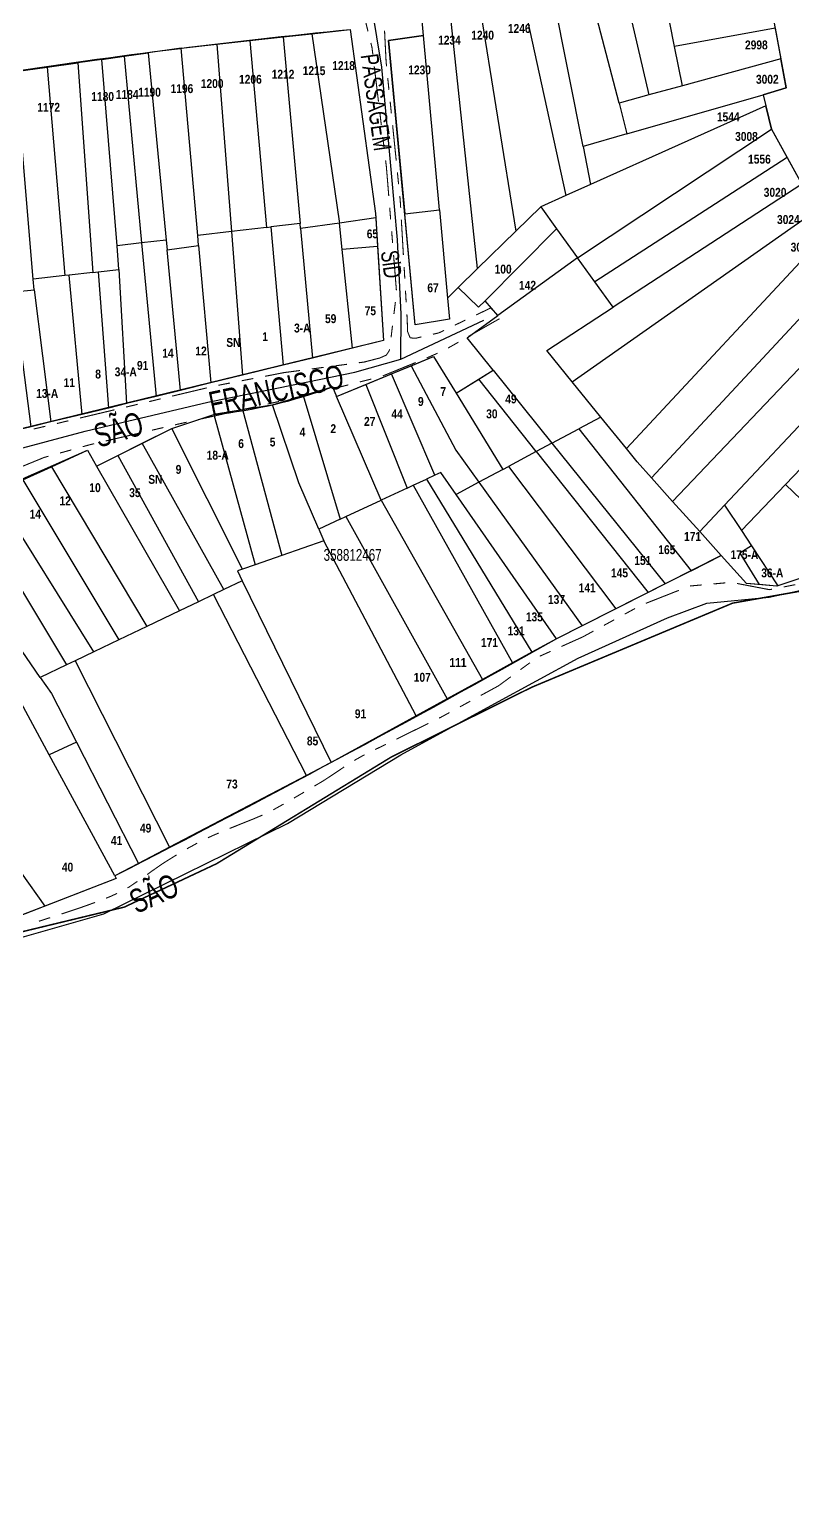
# Model space of a CAD drawing. Extents: x 201676 to 203188, y 4837754 to 4839005.
# Drawn here: x 202101.1 to 202229.9, y 4837857.3 to 4838103.7 of the extents above; entities that cross this region are included whole.
import ezdxf
from ezdxf.enums import TextEntityAlignment as Align

# ---------------------------------------------------------------- set-up
doc = ezdxf.new("R2010")
doc.units = 0
doc.header["$LTSCALE"] = 1.5
doc.header["$MEASUREMENT"] = 0
doc.linetypes.add('PHANTOMX2', pattern=[5, 2.5, -0.5, 0.5, -0.5, 0.5, -0.5])
for name, color, linetype in [('CD-MALHA-LOTES', 40, 'CONTINUOUS'), ('CD_TXT_QUADRA', 7, 'CONTINUOUS'), ('LM-LIM-SETOR-FISCAL', 7, 'CONTINUOUS'), ('RU-QUADRAS', 210, 'CONTINUOUS'), ('SV-EIXO-RUA-N-PAV', 6, 'CONTINUOUS'), ('SV-RUA-NAO-PAV-S-GUIA-C-GUIA', 7, 'PHANTOMX2'), ('SV-TXT-RUA-N-PAV-S-GUIA-C-GUIA', 7, 'CONTINUOUS'), ('Th_NmrPort', 7, 'CONTINUOUS')]:
    doc.layers.add(name, color=color, linetype=linetype)
doc.styles.add('ARIAL', font='ARIAL.TTF')
doc.styles.get("Standard").update_dxf_attribs({"font": 'swisscbo.ttf'})
doc.linetypes.add('Limite', pattern='A,20,-3,[130,ltypeshp.shx,S=6.35,R=0,X=0,Y=0],-3,20', length=46)

msp = doc.modelspace()

# ---------------------------------------------------------------- linework, layer by layer
at = {"layer": 'CD-MALHA-LOTES', "linetype": 'Continuous'}
for p, q in [((202209.99, 4838100.72), (202207.55, 4838113.06)), ((202200.6, 4838091.17), (202195.42, 4838111.22)), ((202201.07, 4838112.07), (202205.65, 4838092.56)), ((202177.01, 4838108.02), (202183.17, 4838069.54)), ((202184.24, 4838109.35), (202191.62, 4838075.57)), ((202194.55, 4838083.85), (202189.29, 4838110.29)), ((202167.64, 4838102.59), (202167.31, 4838106.23)), ((202176.73, 4838063.24), (202172.09, 4838107.11)), ((202148.79, 4838102.88), (202155.27, 4838103.6)), ((202155.27, 4838103.6), (202159.54, 4838072.57)), ((202226.95, 4838103.81), (202209.99, 4838100.72)), ((202226.95, 4838103.81), (202227.89, 4838098.67)), ((202126.73, 4838100.44), (202132.78, 4838101.11)), ((202132.78, 4838101.11), (202138.33, 4838101.72)), ((202132.78, 4838101.11), (202135.22, 4838069.5)), ((202138.33, 4838101.72), (202143.94, 4838102.34)), ((202138.33, 4838101.72), (202141.16, 4838070.2)), ((202143.94, 4838102.34), (202148.79, 4838102.88)), ((202143.94, 4838102.34), (202146.82, 4838070.86)), ((202148.79, 4838102.88), (202153.4, 4838071.27)), ((202167.64, 4838102.59), (202161.73, 4838101.73)), ((202161.73, 4838101.73), (202164.46, 4838072.5)), ((202170.3, 4838073.17), (202167.64, 4838102.59)), ((202211.29, 4838094.11), (202209.99, 4838100.72)), ((202113.38, 4838098.56), (202109.3, 4838097.99)), ((202113.38, 4838098.56), (202117.1, 4838099.09)), ((202115.92, 4838067.11), (202113.38, 4838098.56)), ((202117.1, 4838099.09), (202121.19, 4838099.67)), ((202117.1, 4838099.09), (202120.06, 4838067.58)), ((202126.73, 4838100.44), (202121.19, 4838099.67)), ((202121.19, 4838099.67), (202124.21, 4838068.06)), ((202129.53, 4838068.84), (202126.73, 4838100.44)), ((202227.89, 4838098.67), (202211.29, 4838094.11)), ((202228.81, 4838093.73), (202227.89, 4838098.67)), ((202098.85, 4838096.51), (202104.14, 4838097.26)), ((202101.79, 4838061.46), (202098.85, 4838096.51)), ((202104.14, 4838097.26), (202109.3, 4838097.99)), ((202104.14, 4838097.26), (202107.09, 4838062.06)), ((202109.3, 4838097.99), (202111.83, 4838062.61)), ((202211.29, 4838094.11), (202205.65, 4838092.56)), ((202224.9, 4838092.6), (202228.81, 4838093.73)), ((202225.35, 4838090.74), (202195.81, 4838077.46)), ((202205.65, 4838092.56), (202200.6, 4838091.17)), ((202200.6, 4838091.17), (202201.94, 4838085.98)), ((202201.94, 4838085.98), (202224.9, 4838092.6)), ((202224.9, 4838092.6), (202225.35, 4838090.74)), ((202226.3, 4838086.78), (202225.35, 4838090.74)), ((202193.61, 4838065.04), (202226.3, 4838086.78)), ((202201.94, 4838085.98), (202194.55, 4838083.85)), ((202226.3, 4838086.78), (202228.95, 4838082)), ((202194.55, 4838083.85), (202195.81, 4838077.46)), ((202228.95, 4838082), (202196.5, 4838061.03)), ((202228.95, 4838082), (202231.45, 4838077.5)), ((202195.81, 4838077.46), (202191.62, 4838075.57)), ((202231.45, 4838077.5), (202199.59, 4838056.74)), ((202187.39, 4838073.66), (202183.17, 4838069.54)), ((202191.62, 4838075.57), (202187.39, 4838073.66)), ((202187.39, 4838073.66), (202190.07, 4838069.94)), ((202153.4, 4838071.27), (202153.43, 4838070.94)), ((202159.59, 4838071.79), (202153.43, 4838070.94)), ((202159.54, 4838072.57), (202159.59, 4838071.79)), ((202159.59, 4838071.79), (202159.88, 4838066.98)), ((202164.46, 4838072.5), (202170.3, 4838073.17)), ((202166.22, 4838053.74), (202164.46, 4838072.5)), ((202170.3, 4838073.17), (202171.65, 4838058.28)), ((202192.72, 4838044.12), (202231.65, 4838071.53)), ((202135.22, 4838069.5), (202129.53, 4838068.84)), ((202129.68, 4838067.13), (202129.53, 4838068.84)), ((202141.16, 4838070.2), (202135.22, 4838069.5)), ((202135.22, 4838069.5), (202137.08, 4838045.26)), ((202141.16, 4838070.2), (202141.84, 4838070.28)), ((202146.82, 4838070.86), (202141.84, 4838070.28)), ((202141.84, 4838070.28), (202143.96, 4838046.95)), ((202146.89, 4838070.04), (202146.82, 4838070.86)), ((202153.43, 4838070.94), (202146.89, 4838070.04)), ((202146.89, 4838070.04), (202148.89, 4838048.16)), ((202153.91, 4838066.45), (202153.43, 4838070.94)), ((202183.17, 4838069.54), (202176.73, 4838063.24)), ((202178.01, 4838057.83), (202190.07, 4838069.94)), ((202190.07, 4838069.94), (202193.61, 4838065.04)), ((202120.06, 4838067.58), (202115.92, 4838067.11)), ((202116.23, 4838063.11), (202115.92, 4838067.11)), ((202124.21, 4838068.06), (202120.06, 4838067.58)), ((202120.06, 4838067.58), (202122.5, 4838041.68)), ((202124.21, 4838068.06), (202124.36, 4838066.44)), ((202124.36, 4838066.44), (202129.68, 4838067.13)), ((202126.63, 4838042.7), (202124.36, 4838066.44)), ((202129.68, 4838067.13), (202131.74, 4838043.95)), ((202159.88, 4838066.98), (202153.91, 4838066.45)), ((202155.66, 4838049.83), (202153.91, 4838066.45)), ((202159.88, 4838066.98), (202160.85, 4838051.1)), ((202234.99, 4838068.43), (202201.84, 4838032.87)), ((202193.61, 4838065.04), (202180.15, 4838055.32)), ((202196.5, 4838061.03), (202193.61, 4838065.04)), ((202239.65, 4838064.11), (202206.1, 4838027.91)), ((202107.09, 4838062.06), (202101.79, 4838061.46)), ((202101.96, 4838059.68), (202101.79, 4838061.46)), ((202107.82, 4838062.15), (202107.09, 4838062.06)), ((202111.83, 4838062.61), (202107.82, 4838062.15)), ((202110.02, 4838038.64), (202107.82, 4838062.15)), ((202111.83, 4838062.61), (202112.76, 4838062.71)), ((202112.76, 4838062.71), (202116.23, 4838063.11)), ((202112.76, 4838062.71), (202114.47, 4838039.71)), ((202116.23, 4838063.11), (202117.53, 4838040.46)), ((202173.49, 4838060.08), (202176.73, 4838063.24)), ((202098.53, 4838059.32), (202101.96, 4838059.68)), ((202101.42, 4838036.56), (202098.53, 4838059.32)), ((202101.96, 4838059.68), (202104.75, 4838037.36)), ((202173.49, 4838060.08), (202171.65, 4838058.28)), ((202176.91, 4838056.73), (202173.49, 4838060.08)), ((202199.59, 4838056.74), (202196.5, 4838061.03)), ((202243.98, 4838060.09), (202209.65, 4838023.96)), ((202171.65, 4838058.28), (202171.98, 4838054.69)), ((202178.01, 4838057.83), (202176.91, 4838056.73)), ((202180.15, 4838055.32), (202178.01, 4838057.83)), ((202188.41, 4838049.45), (202199.59, 4838056.74)), ((202171.98, 4838054.69), (202166.22, 4838053.74)), ((202174.97, 4838051.57), (202180.15, 4838055.32)), ((202248.73, 4838055.68), (202218.4, 4838023.32)), ((202179.39, 4838046.08), (202174.97, 4838051.57)), ((202155.66, 4838049.83), (202148.89, 4838048.16)), ((202160.85, 4838051.1), (202155.66, 4838049.83)), ((202192.72, 4838044.12), (202188.41, 4838049.45)), ((202143.96, 4838046.95), (202137.08, 4838045.26)), ((202148.89, 4838048.16), (202143.96, 4838046.95)), ((202162.24, 4838045.47), (202165.52, 4838046.82)), ((202165.52, 4838046.82), (202169.32, 4838048.39)), ((202165.52, 4838046.82), (202173.08, 4838032.61)), ((202169.32, 4838048.39), (202173.12, 4838042.22)), ((202131.74, 4838043.95), (202126.63, 4838042.7)), ((202137.08, 4838045.26), (202131.74, 4838043.95)), ((202157.92, 4838043.69), (202162.24, 4838045.47)), ((202169.53, 4838028.38), (202162.24, 4838045.47)), ((202173.12, 4838042.22), (202176.97, 4838044.59)), ((202176.97, 4838044.59), (202179.39, 4838046.08)), ((202186.65, 4838032.37), (202176.97, 4838044.59)), ((202179.39, 4838046.08), (202189.29, 4838033.78)), ((202197.53, 4838038.19), (202192.72, 4838044.12)), ((202122.5, 4838041.68), (202117.53, 4838040.46)), ((202126.63, 4838042.7), (202122.5, 4838041.68)), ((202142.15, 4838040.28), (202147.32, 4838041.82)), ((202147.32, 4838041.82), (202152.27, 4838043.29)), ((202147.32, 4838041.82), (202153.57, 4838020.97)), ((202152.27, 4838043.29), (202152.97, 4838041.65)), ((202152.97, 4838041.65), (202157.92, 4838043.69)), ((202160.47, 4838024.17), (202152.97, 4838041.65)), ((202157.92, 4838043.69), (202164.84, 4838026.2)), ((202173.12, 4838042.22), (202181.03, 4838029.36)), ((202114.47, 4838039.71), (202110.02, 4838038.64)), ((202117.53, 4838040.46), (202114.47, 4838039.71)), ((202132.61, 4838038.73), (202137.09, 4838039.45)), ((202137.09, 4838039.45), (202142.05, 4838040.25)), ((202137.09, 4838039.45), (202143.7, 4838014.82)), ((202142.05, 4838040.25), (202142.15, 4838040.28)), ((202146.61, 4838027.07), (202142.15, 4838040.28)), ((202101.42, 4838036.56), (202093.6, 4838034.67)), ((202104.75, 4838037.36), (202101.42, 4838036.56)), ((202110.02, 4838038.64), (202104.75, 4838037.36)), ((202125.19, 4838036.29), (202132.26, 4838038.62)), ((202132.26, 4838038.62), (202132.61, 4838038.73)), ((202132.26, 4838038.62), (202139.24, 4838013.28)), ((202197.53, 4838038.19), (202193.81, 4838036.2)), ((202201.84, 4838032.87), (202197.53, 4838038.19)), ((202228.69, 4838026.82), (202240.18, 4838038.87)), ((202120.15, 4838033.76), (202125.19, 4838036.29)), ((202137.08, 4838012.53), (202125.19, 4838036.29)), ((202189.29, 4838033.78), (202193.81, 4838036.2)), ((202193.81, 4838036.2), (202212.78, 4838012.26)), ((202104.87, 4838029.82), (202110.94, 4838032.6)), ((202110.94, 4838032.6), (202112.48, 4838029.9)), ((202112.48, 4838029.9), (202116.07, 4838031.71)), ((202116.07, 4838031.71), (202120.15, 4838033.76)), ((202116.07, 4838031.71), (202129.69, 4838007.03)), ((202133.94, 4838009.07), (202120.15, 4838033.76)), ((202173.08, 4838032.61), (202176.97, 4838027.19)), ((202186.65, 4838032.37), (202181.96, 4838029.86)), ((202189.29, 4838033.78), (202186.65, 4838032.37)), ((202186.65, 4838032.37), (202205.5, 4838008.58)), ((202189.29, 4838033.78), (202208.41, 4838010.05)), ((202203.65, 4838030.63), (202201.84, 4838032.87)), ((202100.03, 4838027.6), (202104.87, 4838029.82)), ((202104.87, 4838029.82), (202120.93, 4838002.84)), ((202112.48, 4838029.9), (202126.46, 4838005.49)), ((202181.03, 4838029.36), (202176.97, 4838027.19)), ((202181.03, 4838029.36), (202181.96, 4838029.86)), ((202181.96, 4838029.86), (202200.07, 4838005.83)), ((202206.1, 4838027.91), (202203.65, 4838030.63)), ((202100.03, 4838027.6), (202116.21, 4838000.58)), ((202149.94, 4838019.29), (202146.61, 4838027.07)), ((202164.84, 4838026.2), (202165.89, 4838026.69)), ((202165.89, 4838026.69), (202168.14, 4838027.73)), ((202165.89, 4838026.69), (202182.66, 4837996.71)), ((202169.53, 4838028.38), (202168.14, 4838027.73)), ((202168.14, 4838027.73), (202185.92, 4837998.51)), ((202170.53, 4838028.84), (202169.53, 4838028.38)), ((202173.11, 4838025.12), (202170.53, 4838028.84)), ((202176.97, 4838027.19), (202173.11, 4838025.12)), ((202176.97, 4838027.19), (202194.38, 4838002.95)), ((202209.65, 4838023.96), (202206.1, 4838027.91)), ((202228.69, 4838026.82), (202221.25, 4838019.02)), ((202236.22, 4838019.58), (202228.69, 4838026.82)), ((202112.01, 4837998.57), (202095.26, 4838025.42)), ((202164.84, 4838026.2), (202160.47, 4838024.17)), ((202190.03, 4838000.75), (202173.11, 4838025.12)), ((202091.02, 4838023.63), (202107.41, 4837996.36)), ((202154.52, 4838021.41), (202160.47, 4838024.17)), ((202160.47, 4838024.17), (202177.57, 4837993.91)), ((202214.22, 4838018.87), (202209.65, 4838023.96)), ((202218.4, 4838023.32), (202214.22, 4838018.87)), ((202218.4, 4838023.32), (202221.25, 4838019.02)), ((202153.57, 4838020.97), (202149.94, 4838019.29)), ((202153.57, 4838020.97), (202154.52, 4838021.41)), ((202154.52, 4838021.41), (202171.62, 4837990.64)), ((202150.8, 4838017.28), (202143.7, 4838014.82)), ((202149.94, 4838019.29), (202150.8, 4838017.28)), ((202166.38, 4837987.76), (202150.8, 4838017.28)), ((202217.86, 4838014.83), (202214.22, 4838018.87)), ((202221.25, 4838019.02), (202222.94, 4838016.47)), ((202143.7, 4838014.82), (202139.24, 4838013.28)), ((202212.78, 4838012.26), (202217.86, 4838014.83)), ((202222.08, 4838010.13), (202217.86, 4838014.83)), ((202222.94, 4838016.47), (202220.96, 4838015.22)), ((202220.96, 4838015.22), (202224.27, 4838009.93)), ((202222.94, 4838016.47), (202227.41, 4838009.72)), ((202137.08, 4838012.53), (202136.22, 4838012.24)), ((202136.22, 4838012.24), (202137.05, 4838010.55)), ((202139.24, 4838013.28), (202137.08, 4838012.53)), ((202212.78, 4838012.26), (202208.41, 4838010.05)), ((202238.97, 4838013.61), (202227.41, 4838009.72)), ((202137.05, 4838010.55), (202133.94, 4838009.07)), ((202137.05, 4838010.55), (202152.05, 4837979.88)), ((202208.41, 4838010.05), (202205.5, 4838008.58)), ((202224.27, 4838009.93), (202222.08, 4838010.13)), ((202227.24, 4838009.66), (202224.27, 4838009.93)), ((202227.41, 4838009.72), (202227.24, 4838009.66)), ((202129.69, 4838007.03), (202126.46, 4838005.49)), ((202132.17, 4838008.22), (202129.69, 4838007.03)), ((202133.94, 4838009.07), (202132.17, 4838008.22)), ((202147.87, 4837977.69), (202132.17, 4838008.22)), ((202205.5, 4838008.58), (202200.07, 4838005.83)), ((202126.46, 4838005.49), (202120.93, 4838002.84)), ((202200.07, 4838005.83), (202194.38, 4838002.95)), ((202102.97, 4837994.24), (202096.79, 4838003.31)), ((202120.93, 4838002.84), (202116.21, 4838000.58)), ((202194.38, 4838002.95), (202190.03, 4838000.75)), ((202116.21, 4838000.58), (202112.01, 4837998.57)), ((202190.03, 4838000.75), (202185.92, 4837998.51)), ((202112.01, 4837998.57), (202108.85, 4837997.05)), ((202185.92, 4837998.51), (202182.66, 4837996.71)), ((202107.41, 4837996.36), (202102.97, 4837994.24)), ((202108.85, 4837997.05), (202107.41, 4837996.36)), ((202108.85, 4837997.05), (202124.76, 4837965.58)), ((202182.66, 4837996.71), (202177.57, 4837993.91)), ((202102.97, 4837994.24), (202104.86, 4837991.52)), ((202177.57, 4837993.91), (202171.62, 4837990.64)), ((202104.5, 4837981.2), (202099.35, 4837990.72)), ((202104.86, 4837991.52), (202109.06, 4837983.33)), ((202171.62, 4837990.64), (202166.38, 4837987.76)), ((202166.38, 4837987.76), (202152.05, 4837979.88)), ((202083.56, 4837983.89), (202103.76, 4837955.64)), ((202109.06, 4837983.33), (202104.5, 4837981.2)), ((202109.06, 4837983.33), (202119.57, 4837962.86)), ((202115.55, 4837960.76), (202104.5, 4837981.2)), ((202152.05, 4837979.88), (202147.87, 4837977.69)), ((202147.87, 4837977.69), (202124.76, 4837965.58)), ((202124.76, 4837965.58), (202119.57, 4837962.86)), ((202119.57, 4837962.86), (202115.55, 4837960.76)), ((202115.8, 4837960.29), (202103.76, 4837955.64)), ((202115.55, 4837960.76), (202115.8, 4837960.29)), ((202103.76, 4837955.64), (202098.62, 4837953.66))]:
    msp.add_line(p, q, dxfattribs=at)
at = {"layer": 'LM-LIM-SETOR-FISCAL', "linetype": 'Limite', "ltscale": 0.1}
msp.add_lwpolyline([(201890.55, 4838098.52, 0.25, 0.25, 0), (201916.78, 4838054.69, 0.25, 0.25, 0), (201935.55, 4838022.18, 0.25, 0.25, 0), (201944.37, 4838013.43, 0.25, 0.25, 0), (201961.97, 4837996.38, 0.25, 0.25, 0), (201955.8, 4837987.86, 0.25, 0.25, 0), (201950.51, 4837976.98, 0.25, 0.25, 0), (201929.85, 4837902.38, 0.25, 0.25, 0), (201987.47, 4837857.48, 0.25, 0.25, 0), (201995.75, 4837866.61, 0.25, 0.25, 0), (202004.16, 4837877.39, 0.25, 0.25, 0), (202024.16, 4837898.22, 0.25, 0.25, 0), (202054.67, 4837916.91, 0.25, 0.25, 0), (202052.94, 4837941.5, 0.25, 0.25, 0), (202062.35, 4837943.85, 0.25, 0.25, 0), (202081.65, 4837946.92, 0.25, 0.25, 0), (202117.15, 4837955.49, 0.25, 0.25, 0), (202132.73, 4837962.82, 0.25, 0.25, 0), (202162.19, 4837980.82, 0.25, 0.25, 0), (202185.87, 4837992.59, 0.25, 0.25, 0), (202219.77, 4838006.79, 0.25, 0.25, 0), (202233.64, 4838009.24, 0.25, 0.25, 0)], format="xyseb", dxfattribs=at)
at = {"layer": 'RU-QUADRAS', "color": 6, "linetype": 'Continuous'}
msp.add_lwpolyline([(202225, 4838114.39), (202228.81, 4838093.73), (202224.9, 4838092.6), (202226.3, 4838086.78), (202233.88, 4838073.1)], dxfattribs=at)
for points in [[(202079.41, 4838018.73), (202110.94, 4838032.6), (202112.48, 4838029.9), (202125.19, 4838036.29), (202132.26, 4838038.62, 0.062149), (202152.27, 4838043.29), (202152.97, 4838041.65), (202169.32, 4838048.39), (202173.12, 4838042.22), (202179.39, 4838046.08), (202174.97, 4838051.57), (202180.15, 4838055.32), (202178.01, 4838057.83), (202176.91, 4838056.73), (202173.49, 4838060.08), (202171.65, 4838058.28), (202171.98, 4838054.69), (202166.22, 4838053.74), (202161.73, 4838101.73), (202167.64, 4838102.59), (202167.31, 4838106.23, -0.015685)], [(202238.97, 4838013.61), (202227.24, 4838009.66), (202222.08, 4838010.13), (202217.86, 4838014.83), (202190.03, 4838000.75, -0.009963), (202115.55, 4837960.76), (202115.8, 4837960.29), (202087.06, 4837949.19)]]:
    msp.add_lwpolyline(points, format="xyb", dxfattribs=at)
msp.add_lwpolyline([(201975.78, 4838073.49), (202037.69, 4838090.3), (202093.18, 4838095.71, -0.014895), (202155.27, 4838103.6), (202159.54, 4838072.57), (202160.85, 4838051.1), (202086.1, 4838032.86), (202061.83, 4838026.36), (202060.08, 4838035.15), (202039.97, 4837989.78), (202006.06, 4838003.3), (202006.81, 4838007.09), (201984.27, 4838012.8), (201984.27, 4838029.99), (201986.97, 4838030.73)], format="xyb", close=True, dxfattribs=at)
at = {"layer": 'SV-EIXO-RUA-N-PAV'}
for points in [[(202163.78, 4838047.96), (202163.88, 4838055.54), (202163.22, 4838068.11), (202162.23, 4838079.36), (202160.58, 4838097.23), (202158.92, 4838107.49), (202158.08, 4838114.99)], [(202035.98, 4837983.44), (202040.18, 4837989.16), (202043.76, 4837996.4), (202048.31, 4838005.66), (202051.98, 4838011.11), (202060.86, 4838022.36), (202069.32, 4838025.66), (202078.25, 4838025.22), (202085.99, 4838028.38), (202097.52, 4838032.33), (202110.55, 4838035.8), (202131.24, 4838040.7), (202145.93, 4838043.7), (202156.04, 4838045.75), (202163.78, 4838047.96), (202177.81, 4838054.57)], [(202051.67, 4837942.46), (202075.31, 4837945.66), (202094.72, 4837948.97), (202113.71, 4837954.33), (202127.54, 4837961.15), (202144.68, 4837969.61), (202163.77, 4837981.17), (202179.67, 4837989.84), (202193.71, 4837997.48), (202208.78, 4838004.3), (202215.39, 4838006.77), (202225.92, 4838007.81), (202239.64, 4838010.8), (202255.95, 4838012.86), (202273.09, 4838017.82), (202293.12, 4838026.08), (202299.1, 4838028.55)]]:
    msp.add_lwpolyline(points, dxfattribs=at)
at = {"layer": 'SV-RUA-NAO-PAV-S-GUIA-C-GUIA', "const_width": 0.18}
for points in [[(202157.78, 4838105.22), (202158.26, 4838103.28)], [(202161.05, 4838103.39), (202161.3, 4838098.4)], [(202158.74, 4838101.34), (202158.93, 4838100.58)], [(202158.93, 4838100.58), (202159.08, 4838099.37)], [(202161.3, 4838098.4), (202161.31, 4838098.14)], [(202161.31, 4838098.14), (202161.39, 4838097.4)], [(202159.31, 4838097.38), (202160.03, 4838091.43)], [(202161.59, 4838095.41), (202161.79, 4838093.42)], [(202162, 4838091.43), (202162.2, 4838089.44)], [(202160.27, 4838089.44), (202160.51, 4838087.46)], [(202162.41, 4838087.45), (202163.02, 4838081.48)], [(202160.75, 4838085.47), (202160.99, 4838083.48)], [(202161.23, 4838081.5), (202161.35, 4838080.51)], [(202161.35, 4838080.51), (202161.36, 4838080.39)], [(202161.36, 4838080.39), (202161.6, 4838077.52)], [(202163.22, 4838079.49), (202163.42, 4838077.5)], [(202161.6, 4838077.52), (202161.62, 4838077.26)], [(202161.62, 4838077.26), (202161.76, 4838075.52)], [(202161.92, 4838073.53), (202162.08, 4838071.54)], [(202163.62, 4838075.51), (202163.69, 4838074.84)], [(202163.69, 4838074.84), (202163.77, 4838073.52)], [(202163.88, 4838071.52), (202164.23, 4838065.53)], [(202162.25, 4838069.54), (202162.41, 4838067.55)], [(202162.57, 4838065.56), (202163.05, 4838059.58)], [(202164.35, 4838063.54), (202164.47, 4838061.54)], [(202164.58, 4838059.54), (202164.7, 4838057.55)], [(202162.88, 4838057.59), (202162.63, 4838055.6)], [(202176.5, 4838055.42), (202178.3, 4838056.29)], [(202178.3, 4838056.29), (202179.01, 4838056.63)], [(202179.14, 4838056.38), (202178.97, 4838056.59)], [(202164.82, 4838055.55), (202164.87, 4838054.63)], [(202164.87, 4838054.63), (202164.91, 4838053.55)], [(202172.89, 4838053.69), (202174.69, 4838054.56)], [(202175.25, 4838051.83), (202179.59, 4838054.31)], [(202179.59, 4838054.31), (202180.42, 4838054.78)], [(202180.42, 4838054.78), (202180.39, 4838054.81)], [(202162.39, 4838053.62), (202162.15, 4838051.63)], [(202164.91, 4838053.55), (202164.94, 4838052.61)], [(202164.94, 4838052.61), (202165.34, 4838051.63)], [(202165.34, 4838051.63), (202165.37, 4838051.56)], [(202165.37, 4838051.56), (202166.28, 4838051.49)], [(202166.28, 4838051.49), (202167.26, 4838051.72)], [(202169.21, 4838052.17), (202170.19, 4838052.39)], [(202170.19, 4838052.39), (202171.09, 4838052.82)], [(202170.19, 4838052.39), (202170.19, 4838052.39)], [(202161.44, 4838048.78), (202161.35, 4838048.65)], [(202161.88, 4838049.46), (202161.44, 4838048.78)], [(202161.9, 4838049.65), (202161.88, 4838049.46)], [(202168.15, 4838048.16), (202169.98, 4838048.96)], [(202171.77, 4838049.84), (202173.51, 4838050.83)], [(202150.76, 4838046.58), (202148.78, 4838046.31)], [(202154.72, 4838047.1), (202152.74, 4838046.84)], [(202157.62, 4838047.48), (202156.71, 4838047.36)], [(202157.7, 4838047.5), (202157.62, 4838047.48)], [(202160.24, 4838048.16), (202157.7, 4838047.5)], [(202160.58, 4838048.31), (202160.24, 4838048.16)], [(202161.35, 4838048.65), (202160.58, 4838048.31)], [(202160.75, 4838045.13), (202166.3, 4838047.4)], [(202134.98, 4838043.94), (202133.02, 4838043.56)], [(202138.91, 4838044.7), (202136.95, 4838044.32)], [(202144.11, 4838045.7), (202140.88, 4838045.07)], [(202144.81, 4838045.79), (202144.11, 4838045.7)], [(202146.79, 4838046.05), (202144.81, 4838045.79)], [(202156.88, 4838044.12), (202158.82, 4838044.61)], [(202131.07, 4838043.12), (202125.23, 4838041.73)], [(202145.22, 4838041.29), (202151.05, 4838042.68)], [(202153, 4838043.15), (202153.51, 4838043.27)], [(202153.51, 4838043.27), (202154.94, 4838043.63)], [(202115.5, 4838039.42), (202109.67, 4838038.03)], [(202119.4, 4838040.34), (202117.45, 4838039.88)], [(202123.29, 4838041.27), (202121.34, 4838040.8)], [(202129.61, 4838037.76), (202135.46, 4838039.08)], [(202137.42, 4838039.52), (202139.37, 4838039.95)], [(202141.32, 4838040.39), (202143.27, 4838040.83)], [(202103.83, 4838036.64), (202101.88, 4838036.18)], [(202107.72, 4838037.57), (202105.77, 4838037.1)], [(202125.71, 4838036.88), (202125.99, 4838036.95)], [(202125.99, 4838036.95), (202127.66, 4838037.32)], [(202114.02, 4838034.16), (202119.87, 4838035.52)], [(202121.81, 4838035.97), (202123.76, 4838036.43)], [(202103.63, 4838031.38), (202104.36, 4838031.58)], [(202106.29, 4838032.12), (202108.21, 4838032.65)], [(202110.14, 4838033.19), (202111.11, 4838033.46)], [(202111.11, 4838033.46), (202111.51, 4838033.57)], [(202111.51, 4838033.57), (202112.07, 4838033.7)], [(202099.44, 4838029.66), (202103.41, 4838031.29)], [(202103.41, 4838031.29), (202103.63, 4838031.38)], [(202212.56, 4838009.68), (202214.55, 4838009.86)], [(202216.54, 4838010.03), (202218.54, 4838010.21)], [(202220.51, 4838010.11), (202225.42, 4838009.17)], [(202228.37, 4838009.52), (202230.33, 4838009.91)], [(202205.12, 4838006.75), (202210.7, 4838008.95)], [(202225.42, 4838009.17), (202225.98, 4838009.06)], [(202225.98, 4838009.06), (202226.41, 4838009.14)], [(202201.56, 4838004.93), (202203.32, 4838005.89)], [(202194.49, 4838001.09), (202196.29, 4838002.07)], [(202198.04, 4838003.02), (202199.8, 4838003.98)], [(202190.88, 4837999.47), (202193.62, 4838000.7)], [(202193.62, 4838000.7), (202194.49, 4838001.09)], [(202187.23, 4837997.83), (202189.06, 4837998.65)], [(202183.96, 4837995.55), (202185.57, 4837996.73)], [(202177.27, 4837991.2), (202179.9, 4837992.63)], [(202179.9, 4837992.63), (202180.25, 4837992.82)], [(202180.25, 4837992.82), (202182.35, 4837994.36)], [(202173.76, 4837989.28), (202175.51, 4837990.24)], [(202170.24, 4837987.38), (202170.53, 4837987.52)], [(202170.53, 4837987.52), (202172, 4837988.32)], [(202163.06, 4837983.84), (202168.45, 4837986.49)], [(202159.47, 4837982.08), (202161.27, 4837982.96)], [(202155.93, 4837980.23), (202156.8, 4837980.72)], [(202156.8, 4837980.72), (202157.29, 4837981)], [(202157.29, 4837981), (202157.68, 4837981.19)], [(202157.29, 4837981), (202157.29, 4837981)], [(202150.7, 4837976.79), (202152.59, 4837978.03)], [(202152.59, 4837978.03), (202153.16, 4837978.41)], [(202153.16, 4837978.41), (202154.24, 4837979.15)], [(202146.22, 4837974.15), (202147.48, 4837974.89)], [(202149.2, 4837975.9), (202150.06, 4837976.41)], [(202150.06, 4837976.41), (202150.7, 4837976.79)], [(202142.31, 4837971.92), (202144.02, 4837972.88)], [(202145.75, 4837973.88), (202146.22, 4837974.15)], [(202136.22, 4837969.28), (202138.64, 4837970.25)], [(202138.64, 4837970.25), (202138.73, 4837970.28)], [(202138.73, 4837970.28), (202139.56, 4837970.64)], [(202139.56, 4837970.64), (202140.11, 4837970.87)], [(202140.11, 4837970.87), (202140.47, 4837971.04)], [(202142.28, 4837971.9), (202142.31, 4837971.92)], [(202131.25, 4837967.18), (202132.06, 4837967.56)], [(202132.06, 4837967.56), (202133.08, 4837967.99)], [(202134.92, 4837968.76), (202135.85, 4837969.13)], [(202135.85, 4837969.13), (202136.22, 4837969.28)], [(202127.71, 4837965.32), (202128, 4837965.49)], [(202128, 4837965.49), (202128.58, 4837965.8)], [(202128.58, 4837965.8), (202129.32, 4837966.21)], [(202129.32, 4837966.21), (202129.46, 4837966.28)], [(202121.64, 4837961.45), (202123.45, 4837962.71)], [(202123.45, 4837962.71), (202123.59, 4837962.81)], [(202123.59, 4837962.81), (202125.98, 4837964.31)], [(202121, 4837960.97), (202121.64, 4837961.45)], [(202114.84, 4837957.3), (202115.92, 4837957.79)], [(202117.69, 4837958.73), (202117.95, 4837958.87)], [(202117.95, 4837958.87), (202119.36, 4837959.83)], [(202108.45, 4837954.96), (202109.25, 4837955.22)], [(202109.25, 4837955.22), (202110.34, 4837955.6)], [(202110.34, 4837955.6), (202110.66, 4837955.71)], [(202110.66, 4837955.71), (202112.22, 4837956.28)], [(202114.09, 4837956.99), (202114.84, 4837957.3)], [(202102.74, 4837953.1), (202102.99, 4837953.18)], [(202102.99, 4837953.18), (202103.69, 4837953.41)], [(202103.69, 4837953.41), (202104.42, 4837953.64)], [(202104.42, 4837953.64), (202104.65, 4837953.71)], [(202106.55, 4837954.33), (202108.45, 4837954.96)]]:
    msp.add_lwpolyline(points, dxfattribs=at)

# ---------------------------------------------------------------- texts
at = {"layer": 'CD_TXT_QUADRA', "linetype": 'Continuous', "style": 'ARIAL', "width": 0.7}
msp.add_text('358812467', height=2, dxfattribs=at).set_placement((202150.77, 4838013.93))
at = {"layer": 'SV-TXT-RUA-N-PAV-S-GUIA-C-GUIA', "style": 'ARIAL', "width": 0.7}
for s, height, rotation, p in [('PASSAGEM', 3, 278, (202157, 4838099.27)), ('SlD', 3, 278, (202160.39, 4838066.11)), ('FRANCISCO', 4, 12, (202131.93, 4838038.42)), ('SÃO', 4, 17, (202112.82, 4838032.98)), ('SÃO', 4, 24, (202119.2, 4837954.31))]:
    msp.add_text(s, height=height, rotation=rotation, dxfattribs=at).set_placement(p)
at = {"layer": 'Th_NmrPort', "color": 1}
for s, p in [('1240', (202175.69, 4838102.65)), ('1246', (202181.86, 4838103.77)), ('1234', (202170.09, 4838101.81)), ('2998', (202221.86, 4838101)), ('1218', (202152.23, 4838097.51)), ('1206', (202136.51, 4838095.2)), ('1212', (202142.02, 4838096.05)), ('1215', (202147.25, 4838096.66)), ('1230', (202165.05, 4838096.78)), ('3002', (202223.71, 4838095.2)), ('1184', (202115.72, 4838092.65)), ('1190', (202119.49, 4838093.02)), ('1196', (202124.96, 4838093.62)), ('1200', (202130.06, 4838094.47)), ('1172', (202102.48, 4838090.47)), ('1180', (202111.59, 4838092.29)), ('1544', (202217.11, 4838088.85)), ('3008', (202220.19, 4838085.56)), ('1556', (202222.38, 4838081.72)), ('3020', (202225.02, 4838076.12)), ('3024', (202227.26, 4838071.53)), ('65', (202158.05, 4838069.11)), ('3028', (202229.56, 4838066.87)), ('100', (202179.62, 4838063.16)), ('142', (202183.74, 4838060.43)), ('67', (202168.27, 4838060.02)), ('75', (202157.7, 4838056.13)), ('3-A', (202145.79, 4838053.22)), ('59', (202151.01, 4838054.8)), ('SN', (202134.36, 4838050.79)), ('1', (202140.44, 4838051.76)), ('14', (202123.55, 4838048.97)), ('12', (202129.14, 4838049.34)), ('34-A', (202115.53, 4838045.82)), ('91', (202119.29, 4838046.91)), ('11', (202106.9, 4838044)), ('8', (202112.25, 4838045.45)), ('13-A', (202102.28, 4838042.18)), ('9', (202166.69, 4838040.82)), ('7', (202170.47, 4838042.49)), ('49', (202181.42, 4838041.25)), ('44', (202162.21, 4838038.72)), ('30', (202178.2, 4838038.74)), ('2', (202151.92, 4838036.23)), ('27', (202157.59, 4838037.46)), ('6', (202136.37, 4838033.71)), ('5', (202141.69, 4838033.99)), ('4', (202146.73, 4838035.67)), ('18-A', (202131.05, 4838031.76)), ('9', (202125.82, 4838029.36)), ('10', (202111.26, 4838026.28)), ('SN', (202121.2, 4838027.68)), ('12', (202106.22, 4838024.05)), ('35', (202117.98, 4838025.44)), ('14', (202101.18, 4838021.81)), ('171', (202211.58, 4838018.05)), ('151', (202203.18, 4838013.99)), ('165', (202207.24, 4838015.81)), ('175-A', (202219.42, 4838014.97)), ('145', (202199.26, 4838011.89)), ('36-A', (202224.6, 4838011.89)), ('141', (202193.8, 4838009.38)), ('137', (202188.62, 4838007.42)), ('135', (202184.89, 4838004.47)), ('131', (202181.81, 4838002.1)), ('171', (202177.33, 4838000.14)), ('111', (202172, 4837996.78)), ('107', (202165.98, 4837994.27)), ('91', (202156.04, 4837988.12)), ('85', (202147.95, 4837983.53)), ('73', (202134.36, 4837976.26)), ('49', (202119.79, 4837968.82)), ('41', (202114.89, 4837966.72)), ('40', (202106.62, 4837962.24))]:
    msp.add_text(s, height=1.5, dxfattribs=at).set_placement(p, align=Align.MIDDLE_LEFT)

doc.saveas('drawing.dxf')
